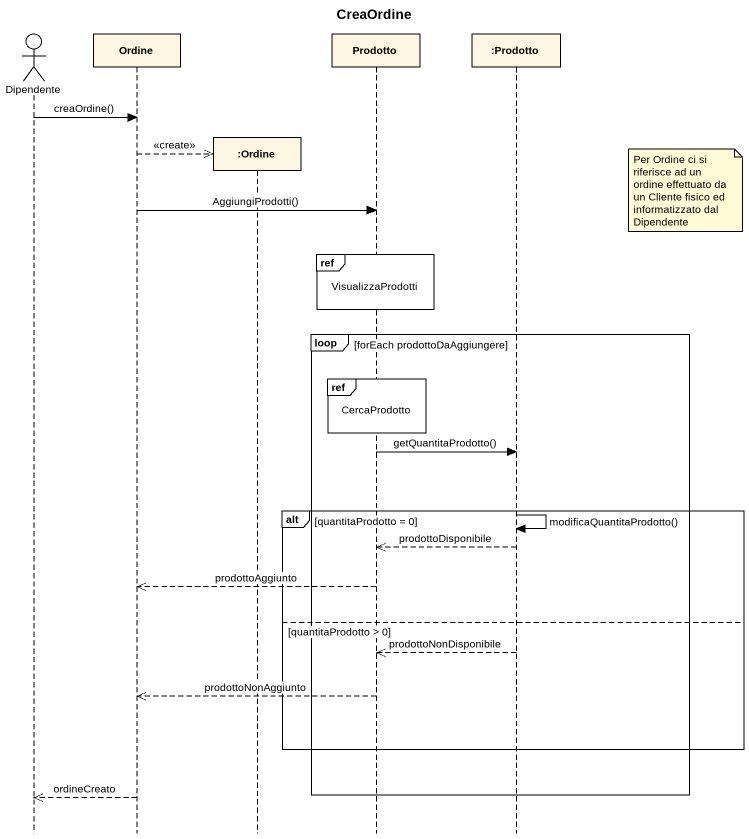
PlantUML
@startuml
title CreaOrdine
hide footbox
actor Dipendente
participant Ordine
participant ":Ordine" as Ordine_2
participant Prodotto
participant ":Prodotto" as Prodotto_2

Dipendente -> Ordine : creaOrdine()
Ordine -->> Ordine_2 ** : <<create>>
note right of Prodotto_2 : Per Ordine ci si riferisce ad un ordine effettuato da un Cliente fisico ed informatizzato dal Dipendente
Ordine -> Prodotto : AggiungiProdotti()
ref over Prodotto : VisualizzaProdotti
loop forEach prodottoDaAggiungere
  ref over Prodotto : CercaProdotto
  Prodotto -> Prodotto_2 : getQuantitaProdotto()
  alt quantitaProdotto = 0
    Prodotto_2 -> Prodotto_2 : modificaQuantitaProdotto()
    Prodotto_2 -->> Prodotto : prodottoDisponibile
    Prodotto -->> Ordine : prodottoAggiunto
  else quantitaProdotto > 0
    Prodotto_2 -->> Prodotto : prodottoNonDisponibile
    Prodotto -->> Ordine : prodottoNonAggiunto
  end
end
Ordine -->> Dipendente : ordineCreato
@enduml
